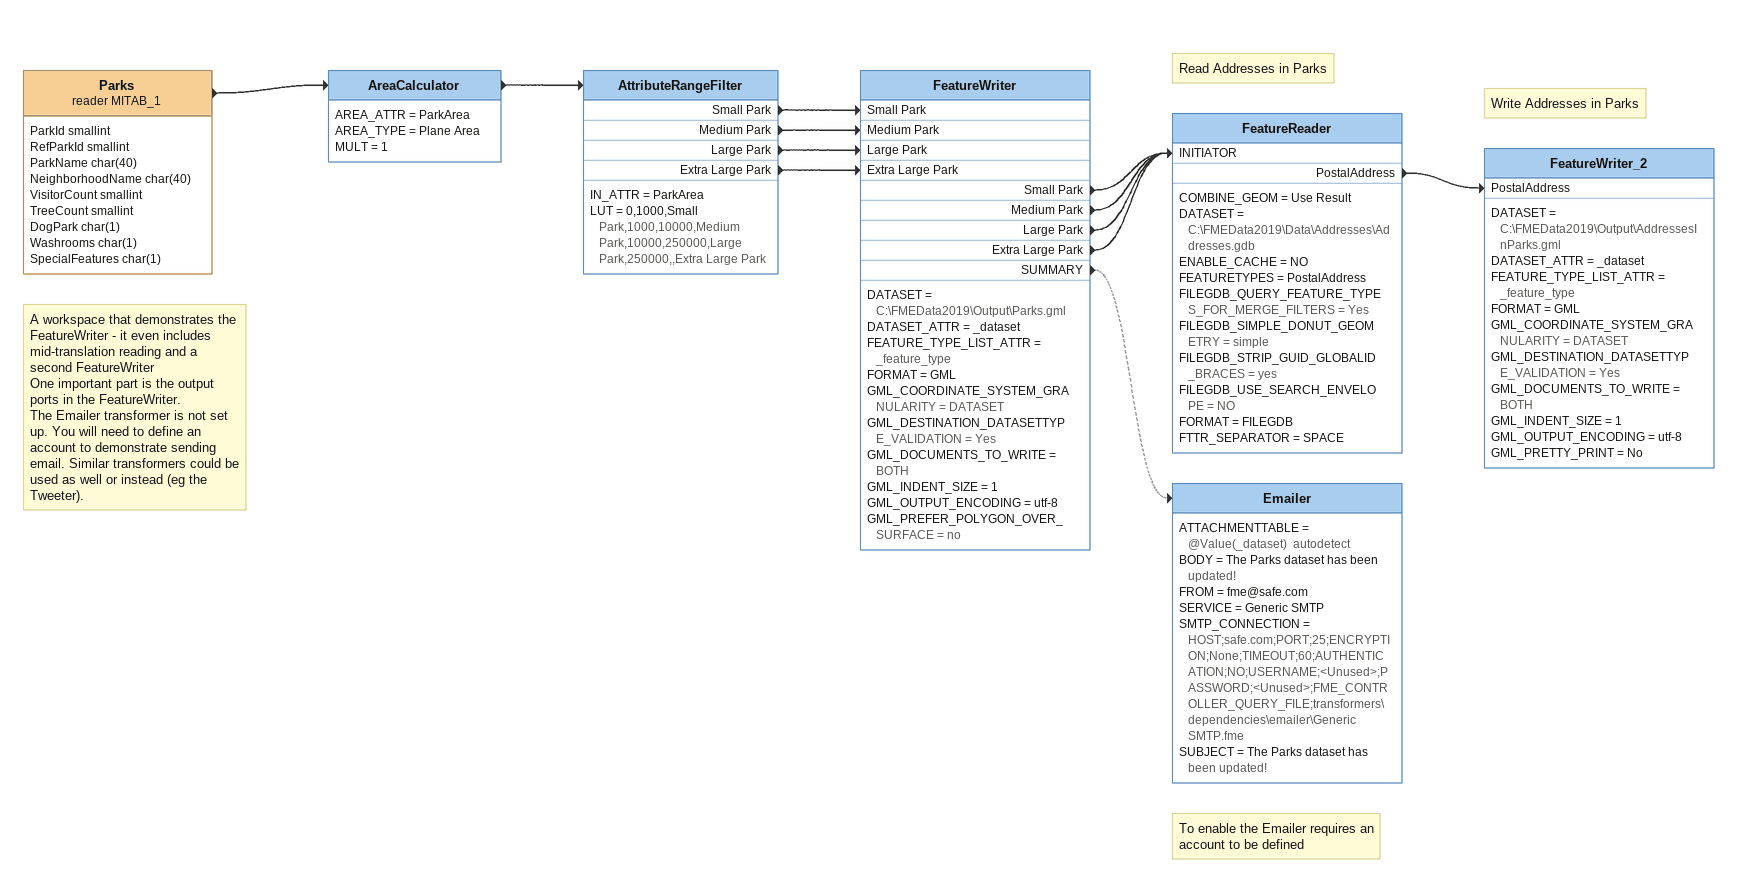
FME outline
Note: A workspace that demonstrates the FeatureWriter - it even includes mid-translation reading and a second FeatureWriter / One important part is the output ports in the FeatureWriter. / The Emailer transformer is not set up. You will need to define an account to demonstrate sending email. Similar transformers could be used as well or instead (eg the Tweeter).
Parks (reader MITAB_1)
    attributes: ParkId smallint, RefParkId smallint, ParkName char(40), NeighborhoodName char(40), VisitorCount smallint, TreeCount smallint, DogPark char(1), Washrooms char(1), SpecialFeatures char(1)
    -> AreaCalculator
AreaCalculator
    AREA_ATTR = ParkArea
    AREA_TYPE = Plane Area
    MULT = 1
    -> AttributeRangeFilter
AttributeRangeFilter
    IN_ATTR = ParkArea
    LUT = 0,1000,Small Park,1000,10000,Medium Park,10000,250000,Large Park,250000,,Extra Large Park
    Small Park -> FeatureWriter [Small Park]
    Medium Park -> FeatureWriter [Medium Park]
    Large Park -> FeatureWriter [Large Park]
    Extra Large Park -> FeatureWriter [Extra Large Park]
FeatureWriter
    DATASET = C:\FMEData2019\Output\Parks.gml
    DATASET_ATTR = _dataset
    FEATURE_TYPE_LIST_ATTR = _feature_type
    FORMAT = GML
    GML_COORDINATE_SYSTEM_GRANULARITY = DATASET
    GML_DESTINATION_DATASETTYPE_VALIDATION = Yes
    GML_DOCUMENTS_TO_WRITE = BOTH
    GML_INDENT_SIZE = 1
    GML_OUTPUT_ENCODING = utf-8
    GML_PREFER_POLYGON_OVER_SURFACE = no
    Small Park -> FeatureReader [INITIATOR]
    Medium Park -> FeatureReader [INITIATOR]
    Large Park -> FeatureReader [INITIATOR]
    Extra Large Park -> FeatureReader [INITIATOR]
    SUMMARY -> Emailer [off]
Note: Read Addresses in Parks
FeatureReader
    COMBINE_GEOM = Use Result
    DATASET = C:\FMEData2019\Data\Addresses\Addresses.gdb
    ENABLE_CACHE = NO
    FEATURETYPES = PostalAddress
    FILEGDB_QUERY_FEATURE_TYPES_FOR_MERGE_FILTERS = Yes
    FILEGDB_SIMPLE_DONUT_GEOMETRY = simple
    FILEGDB_STRIP_GUID_GLOBALID_BRACES = yes
    FILEGDB_USE_SEARCH_ENVELOPE = NO
    FORMAT = FILEGDB
    FTTR_SEPARATOR = SPACE
    PostalAddress -> FeatureWriter_2 [PostalAddress]
Note: Write Addresses in Parks
FeatureWriter_2
    DATASET = C:\FMEData2019\Output\AddressesInParks.gml
    DATASET_ATTR = _dataset
    FEATURE_TYPE_LIST_ATTR = _feature_type
    FORMAT = GML
    GML_COORDINATE_SYSTEM_GRANULARITY = DATASET
    GML_DESTINATION_DATASETTYPE_VALIDATION = Yes
    GML_DOCUMENTS_TO_WRITE = BOTH
    GML_INDENT_SIZE = 1
    GML_OUTPUT_ENCODING = utf-8
    GML_PRETTY_PRINT = No
Note: To enable the Emailer requires an account to be defined
Emailer
    ATTACHMENTTABLE = @Value(_dataset)  autodetect
    BODY = The Parks dataset has been updated!
    FROM = fme@safe.com
    SERVICE = Generic SMTP
    SMTP_CONNECTION = HOST;safe.com;PORT;25;ENCRYPTION;None;TIMEOUT;60;AUTHENTICATION;NO;USERNAME;<Unused>;PASSWORD;<Unused>;FME_CONTROLLER_QUERY_FILE;transformers\dependencies\emailer\Generic SMTP.fme
    SUBJECT = The Parks dataset has been updated!
